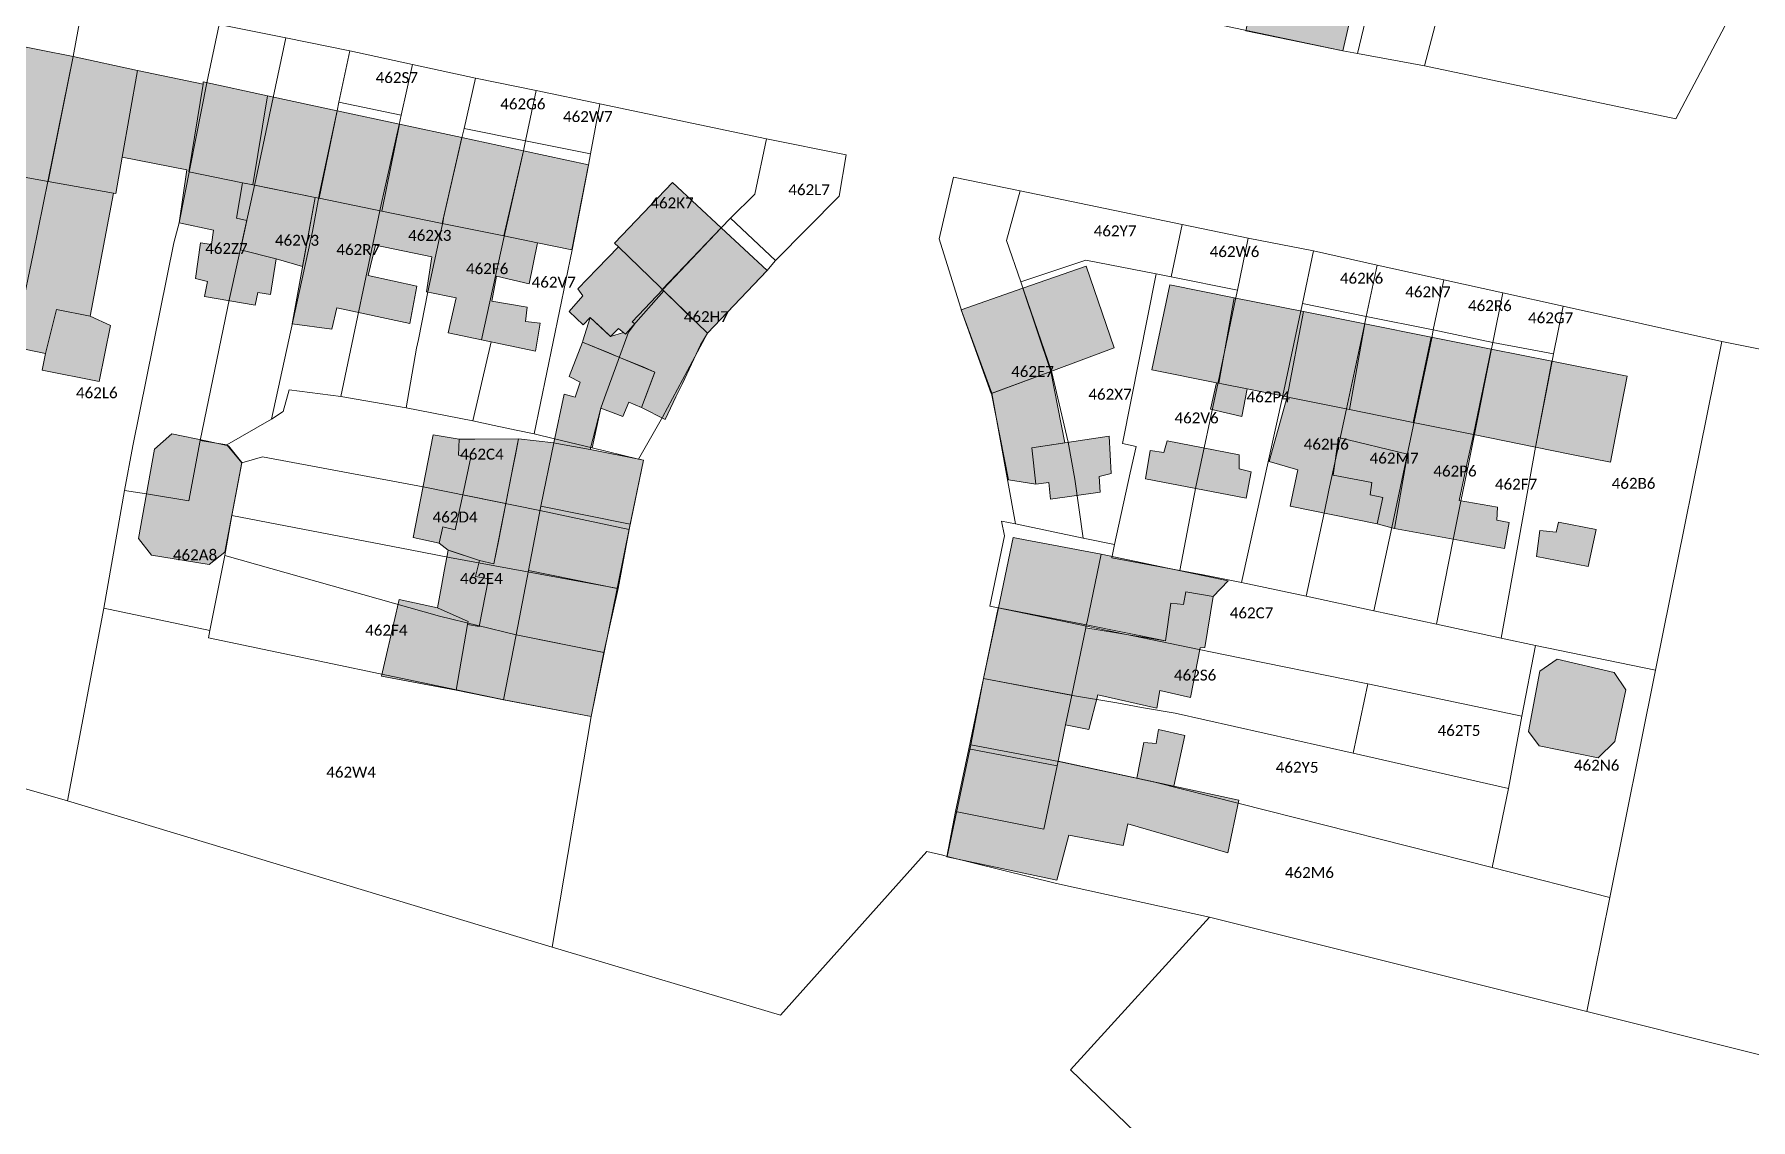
# Model space of a CAD drawing. Header units: metres. Extents: x 113120 to 240396, y 120329 to 242116.
# Drawn here: x 117743.8 to 117869.6, y 121408.6 to 121488.2 of the extents above; entities that cross this region are included whole.
import ezdxf

# ---------------------------------------------------------------- set-up
doc = ezdxf.new("R2010")
doc.units = ezdxf.units.M
doc.header["$LTSCALE"] = 3
for name, color, linetype, lineweight in [('Bpn_CaPa', 78, 'Continuous', 0), ('Bpn_ReBu', 4, 'Continuous', 0), ('Bpt_CaNu', 7, 'Continuous', 0), ('Hachure bâtiment', 11, 'Continuous', 0)]:
    doc.layers.add(name, color=color, linetype=linetype, lineweight=lineweight)
doc.styles.add('Legend', font='')
doc.styles.get('Legend').set_extended_font_data('Calibri')

msp = doc.modelspace()

# ---------------------------------------------------------------- hatches: boundary and pattern name
at = {"layer": 'Hachure bâtiment'}
h = msp.add_hatch(color=256, dxfattribs=at)
h.dxf.hatch_style = 1
h.paths.add_polyline_path([(117836.57, 121496), (117835.88, 121493.08), (117837.08, 121492.8), (117836.43, 121490.03), (117840.2, 121489.2), (117839.68, 121486.97), (117832.58, 121488.44), (117834.39, 121496.5)])
h = msp.add_hatch(color=256, dxfattribs=at)
h.dxf.hatch_style = 1
h.paths.add_polyline_path([(117746.65, 121486.56), (117744.82, 121477.41), (117739.92, 121478.29), (117741.7, 121487.54)])
h = msp.add_hatch(color=256, dxfattribs=at)
h.dxf.hatch_style = 1
h.paths.add_polyline_path([(117751.37, 121485.55), (117750.24, 121479.18), (117749.77, 121476.52), (117749.6, 121476.55), (117744.82, 121477.41), (117746.65, 121486.56)])
h = msp.add_hatch(color=256, dxfattribs=at)
h.dxf.hatch_style = 1
h.paths.add_polyline_path([(117756.16, 121484.54), (117755.12, 121478.12), (117759.05, 121477.31), (117758.62, 121474.72), (117759.38, 121474.53), (117758.9, 121472.38), (117761.53, 121471.73), (117761.1, 121469.12), (117760.18, 121469.27), (117759.98, 121468.33), (117756.28, 121468.97), (117756.48, 121470.07), (117755.6, 121470.3), (117755.98, 121472.9), (117756.78, 121472.78), (117756.93, 121473.82), (117754.42, 121474.38), (117754.97, 121478.25), (117750.24, 121479.18), (117751.37, 121485.55)])
h = msp.add_hatch(color=256, dxfattribs=at)
h.dxf.hatch_style = 1
h.paths.add_polyline_path([(117760.88, 121483.69), (117759.82, 121477.16), (117759.05, 121477.31), (117755.12, 121478.12), (117756.16, 121484.54), (117756.18, 121484.7)], flags=17)
h = msp.add_hatch(color=256, dxfattribs=at)
h.dxf.hatch_style = 1
h.paths.add_polyline_path([(117765.98, 121482.59), (117764.68, 121476.17), (117764.37, 121476.23), (117759.82, 121477.16), (117760.88, 121483.69)])
h = msp.add_hatch(color=256, dxfattribs=at)
h.dxf.hatch_style = 1
h.paths.add_polyline_path([(117732.67, 121467.83), (117732.51, 121465.37), (117727.06, 121466.46), (117727.83, 121470.97), (117732.97, 121469.73)], flags=16)
h.paths.add_polyline_path([(117730.07, 121480.77), (117729.9, 121480.1), (117734.82, 121479.21), (117739.92, 121478.29), (117744.82, 121477.41), (117749.6, 121476.55), (117747.9, 121467.53), (117745.42, 121468.02), (117744.62, 121464.78), (117737.38, 121466.28), (117737.97, 121468.83), (117736.93, 121469.08), (117736.62, 121467.2), (117732.67, 121467.83), (117732.97, 121469.73), (117727.83, 121470.97), (117726.72, 121464.5), (117724.33, 121464.93), (117726.58, 121477.3), (117723.47, 121477.97), (117724.12, 121481.83)])
h = msp.add_hatch(color=256, dxfattribs=at)
h.dxf.hatch_style = 1
h.paths.add_polyline_path([(117770.56, 121481.6), (117769.27, 121475.23), (117764.68, 121476.17), (117765.98, 121482.59)])
h = msp.add_hatch(color=256, dxfattribs=at)
h.dxf.hatch_style = 1
h.paths.add_polyline_path([(117775.13, 121480.62), (117773.68, 121474.33), (117769.27, 121475.23), (117770.56, 121481.6)])
h = msp.add_hatch(color=256, dxfattribs=at)
h.dxf.hatch_style = 1
h.paths.add_polyline_path([(117779.64, 121479.64), (117778.2, 121473.41), (117773.68, 121474.33), (117775.13, 121480.62)])
h = msp.add_hatch(color=256, dxfattribs=at)
h.dxf.hatch_style = 1
h.paths.add_polyline_path([(117784.4, 121478.62), (117783.19, 121472.39), (117780.68, 121472.9), (117778.2, 121473.41), (117779.64, 121479.64)])
h = msp.add_hatch(color=256, dxfattribs=at)
h.dxf.hatch_style = 1
h.paths.add_polyline_path([(117764.37, 121476.23), (117763.46, 121471.17), (117761.53, 121471.73), (117758.9, 121472.38), (117759.38, 121474.53), (117758.62, 121474.72), (117759.05, 121477.31), (117759.83, 121477.16)])
h = msp.add_hatch(color=256, dxfattribs=at)
h.dxf.hatch_style = 1
h.paths.add_polyline_path([(117794.14, 121474), (117789.81, 121469.49), (117789.65, 121469.65), (117786.6, 121472.61), (117786.32, 121472.88), (117790.57, 121477.32)])
h = msp.add_hatch(color=256, dxfattribs=at)
h.dxf.hatch_style = 1
h.paths.add_polyline_path([(117764.68, 121476.17), (117769.27, 121475.23), (117773.68, 121474.33), (117778.2, 121473.41), (117780.68, 121472.9), (117780.07, 121469.9), (117777.67, 121470.47), (117777.33, 121468.63), (117779.92, 121468.18), (117779.78, 121467.13), (117780.87, 121467.02), (117780.52, 121464.97), (117774.13, 121466.3), (117774.7, 121468.88), (117772.53, 121469.32), (117772.93, 121471.87), (117768.8, 121472.72), (117768.27, 121470.52), (117771.83, 121469.72), (117771.32, 121467), (117765.97, 121468.13), (117765.6, 121466.58), (117762.7, 121466.97), (117764.37, 121476.23)])
h = msp.add_hatch(color=256, dxfattribs=at)
h.dxf.hatch_style = 1
h.paths.add_polyline_path([(117797.5, 121470.88), (117793.12, 121466.28), (117789.93, 121469.38), (117789.81, 121469.49), (117794.14, 121474)])
h = msp.add_hatch(color=256, dxfattribs=at)
h.dxf.hatch_style = 1
h.paths.add_polyline_path([(117789.65, 121469.65), (117789.81, 121469.49), (117789.93, 121469.38), (117787.31, 121466.42), (117787.12, 121466.2), (117786.6, 121466.62), (117786.03, 121466.03), (117784.53, 121467.42), (117784.02, 121466.9), (117783, 121467.88), (117784, 121469.02), (117783.62, 121469.53), (117785.04, 121471), (117786.6, 121472.61)])
h = msp.add_hatch(color=256, dxfattribs=at)
h.dxf.hatch_style = 1
h.paths.add_polyline_path([(117822.93, 121465.2), (117818.29, 121463.47), (117816.24, 121469.57), (117820.87, 121471.2)])
h = msp.add_hatch(color=256, dxfattribs=at)
h.dxf.hatch_style = 1
h.paths.add_polyline_path([(117787.12, 121466.2), (117787.31, 121466.42), (117789.93, 121469.38), (117791.1, 121468.24), (117791.4, 121467.95), (117792.37, 121467.01), (117793.12, 121466.28), (117792.62, 121465.43), (117791.29, 121462.6), (117790.82, 121461.62), (117790.03, 121459.94), (117788.3, 121460.83), (117789.17, 121463.14), (117789.28, 121463.43), (117788.5, 121463.76), (117786.63, 121464.53), (117785.91, 121464.83), (117783.97, 121465.63), (117783.99, 121465.72), (117784.53, 121467.42), (117785.43, 121466.59), (117786.03, 121466.03), (117786.97, 121466.32)])
h = msp.add_hatch(color=256, dxfattribs=at)
h.dxf.hatch_style = 1
h.paths.add_polyline_path([(117818.29, 121463.47), (117813.92, 121461.85), (117811.72, 121467.98), (117816.24, 121469.57)])
h = msp.add_hatch(color=256, dxfattribs=at)
h.dxf.hatch_style = 1
h.paths.add_polyline_path([(117831.72, 121468.87), (117830.59, 121462.61), (117830.43, 121462.65), (117825.7, 121463.6), (117827, 121469.82)])
h = msp.add_hatch(color=256, dxfattribs=at)
h.dxf.hatch_style = 1
h.paths.add_polyline_path([(117747.9, 121467.53), (117749.37, 121466.84), (117748.54, 121462.73), (117744.36, 121463.57), (117744.62, 121464.78), (117745.42, 121468.02)])
h = msp.add_hatch(color=256, dxfattribs=at)
h.dxf.hatch_style = 1
h.paths.add_polyline_path([(117836.8, 121467.86), (117835.61, 121461.6), (117832.68, 121462.19), (117830.82, 121462.57), (117830.59, 121462.61), (117831.72, 121468.87)])
h = msp.add_hatch(color=256, dxfattribs=at)
h.dxf.hatch_style = 1
h.paths.add_polyline_path([(117841.31, 121466.96), (117840.18, 121460.68), (117835.89, 121461.54), (117835.61, 121461.6), (117836.8, 121467.86)])
h = msp.add_hatch(color=256, dxfattribs=at)
h.dxf.hatch_style = 1
h.paths.add_polyline_path([(117846.15, 121465.99), (117844.85, 121459.73), (117840.18, 121460.68), (117841.31, 121466.96)])
h = msp.add_hatch(color=256, dxfattribs=at)
h.dxf.hatch_style = 1
h.paths.add_polyline_path([(117786.63, 121464.53), (117789.28, 121463.43), (117788.3, 121460.83), (117787.37, 121461.23), (117786.93, 121460.17), (117785.32, 121460.77), (117784.53, 121457.75), (117782.09, 121458.19), (117781.87, 121458.25), (117782.62, 121461.8), (117783.43, 121461.58), (117783.8, 121462.68), (117783, 121463.1), (117783.97, 121465.63)])
h = msp.add_hatch(color=256, dxfattribs=at)
h.dxf.hatch_style = 1
h.paths.add_polyline_path([(117850.56, 121465.11), (117849.26, 121458.84), (117844.85, 121459.73), (117846.15, 121465.99)])
h = msp.add_hatch(color=256, dxfattribs=at)
h.dxf.hatch_style = 1
h.paths.add_polyline_path([(117855.01, 121464.22), (117853.8, 121457.93), (117849.26, 121458.84), (117850.56, 121465.11)])
h = msp.add_hatch(color=256, dxfattribs=at)
h.dxf.hatch_style = 1
h.paths.add_polyline_path([(117860.53, 121463.12), (117859.9, 121459.88), (117859.3, 121456.82), (117856.45, 121457.39), (117853.8, 121457.93), (117855.01, 121464.22)])
h = msp.add_hatch(color=256, dxfattribs=at)
h.dxf.hatch_style = 1
h.paths.add_polyline_path([(117818.29, 121463.47), (117819.32, 121458.24), (117816.9, 121457.88), (117817.18, 121455.2), (117815.19, 121455.53), (117813.93, 121461.85)])
h = msp.add_hatch(color=256, dxfattribs=at)
h.dxf.hatch_style = 1
h.paths.add_polyline_path([(117830.59, 121462.61), (117830.82, 121462.57), (117832.68, 121462.19), (117832.28, 121460.17), (117830, 121460.71), (117830.43, 121462.65)])
h = msp.add_hatch(color=256, dxfattribs=at)
h.dxf.hatch_style = 1
h.paths.add_polyline_path([(117843.48, 121451.97), (117842.2, 121452.3), (117842.62, 121454.22), (117841.68, 121454.43), (117841.82, 121455.32), (117838.97, 121455.88), (117839.37, 121458.63), (117844.43, 121457.4)], flags=16)
h.paths.add_polyline_path([(117835.89, 121461.54), (117840.18, 121460.68), (117844.85, 121459.73), (117849.26, 121458.84), (117848.81, 121456.78), (117848.22, 121454), (117851.03, 121453.52), (117850.97, 121452.57), (117851.87, 121452.4), (117851.53, 121450.48), (117843.48, 121451.97), (117844.43, 121457.4), (117839.37, 121458.63), (117838.97, 121455.88), (117841.82, 121455.32), (117841.68, 121454.43), (117842.62, 121454.22), (117842.2, 121452.3), (117835.82, 121453.6), (117836.38, 121456.27), (117834.3, 121456.87), (117835.61, 121461.6)])
h = msp.add_hatch(color=256, dxfattribs=at)
h.dxf.hatch_style = 1
h.paths.add_polyline_path([(117756.48, 121458.35), (117758.02, 121458.03), (117759, 121456.8), (117757.77, 121450.22), (117756.6, 121449.33), (117752.38, 121450), (117751.42, 121451.23), (117752.6, 121457.78), (117753.88, 121458.9)])
h = msp.add_hatch(color=256, dxfattribs=at)
h.dxf.hatch_style = 1
h.paths.add_polyline_path([(117774.92, 121458.52), (117774.87, 121457.33), (117775.78, 121457.18), (117775.19, 121454.42), (117774.63, 121451.87), (117773.73, 121452.07), (117773.47, 121450.89), (117771.55, 121451.3), (117773.03, 121458.82)])
h = msp.add_hatch(color=256, dxfattribs=at)
h.dxf.hatch_style = 1
h.paths.add_polyline_path([(117781.87, 121458.25), (117780.91, 121453.59), (117780.01, 121448.88), (117779.1, 121444.17), (117778.18, 121439.4), (117774.7, 121440.1), (117775.53, 121444.91), (117776.4, 121444.78), (117777.07, 121448.27), (117776.13, 121448.43), (117776.43, 121449.6), (117777.48, 121449.37), (117778.35, 121453.78), (117779.28, 121458.53)])
h = msp.add_hatch(color=256, dxfattribs=at)
h.dxf.hatch_style = 1
h.paths.add_polyline_path([(117778.92, 121456.67), (117778.35, 121453.78), (117775.19, 121454.42), (117775.78, 121457.18), (117774.87, 121457.33), (117774.92, 121458.52), (117776.07, 121458.52), (117779.28, 121458.53), (117779.03, 121457.23)])
h = msp.add_hatch(color=256, dxfattribs=at)
h.dxf.hatch_style = 1
h.paths.add_polyline_path([(117782.09, 121458.19), (117784.53, 121457.75), (117788.09, 121457.04), (117788.43, 121456.97), (117787.47, 121452.27), (117780.91, 121453.59), (117781.87, 121458.25)])
h = msp.add_hatch(color=256, dxfattribs=at)
h.dxf.hatch_style = 1
h.paths.add_polyline_path([(117822.7, 121455.98), (117821.82, 121455.77), (117821.9, 121454.63), (117818.27, 121454.12), (117818.13, 121455.33), (117817.18, 121455.2), (117816.9, 121457.88), (117822.57, 121458.72)])
h = msp.add_hatch(color=256, dxfattribs=at)
h.dxf.hatch_style = 1
h.paths.add_polyline_path([(117832.1, 121457.37), (117832.1, 121456.33), (117832.98, 121456.12), (117832.6, 121454.18), (117825.22, 121455.6), (117825.58, 121457.68), (117826.58, 121457.53), (117826.82, 121458.38)])
h = msp.add_hatch(color=256, dxfattribs=at)
h.dxf.hatch_style = 1
h.paths.add_polyline_path([(117778.34, 121453.78), (117778.35, 121453.78), (117777.83, 121451.16), (117777.48, 121449.37), (117776.43, 121449.6), (117774.29, 121450.31), (117774.12, 121450.37), (117773.47, 121450.89), (117773.73, 121452.07), (117774.63, 121451.87), (117775.19, 121454.42)])
h = msp.add_hatch(color=256, dxfattribs=at)
h.dxf.hatch_style = 1
h.paths.add_polyline_path([(117787.47, 121452.27), (117786.51, 121447.57), (117780.01, 121448.88), (117780.91, 121453.59)])
h = msp.add_hatch(color=256, dxfattribs=at)
h.dxf.hatch_style = 1
h.paths.add_polyline_path([(117858.25, 121451.88), (117857.67, 121449.18), (117853.87, 121449.9), (117854.13, 121451.82), (117855.32, 121451.68), (117855.5, 121452.43)])
h = msp.add_hatch(color=256, dxfattribs=at)
h.dxf.hatch_style = 1
h.paths.add_polyline_path([(117815.9, 121451.23), (117821.97, 121450.07), (117820.94, 121445.12), (117820.89, 121444.9), (117814.45, 121446.13), (117815.53, 121451.3)])
h = msp.add_hatch(color=256, dxfattribs=at)
h.dxf.hatch_style = 1
h.paths.add_polyline_path([(117776.13, 121448.43), (117777.07, 121448.27), (117776.4, 121444.78), (117775.53, 121444.91), (117775.58, 121445.15), (117775.32, 121445.26), (117773.35, 121446.13), (117773.64, 121447.74), (117773.84, 121448.84), (117774.12, 121450.37), (117776.43, 121449.6)])
h = msp.add_hatch(color=256, dxfattribs=at)
h.dxf.hatch_style = 1
h.paths.add_polyline_path([(117830.18, 121446.98), (117828.17, 121447.32), (117828.02, 121446.38), (117827.08, 121446.48), (117826.68, 121443.73), (117820.89, 121444.9), (117820.94, 121445.12), (117821.97, 121450.07), (117831.28, 121448.11)])
h = msp.add_hatch(color=256, dxfattribs=at)
h.dxf.hatch_style = 1
h.paths.add_polyline_path([(117786.51, 121447.57), (117785.55, 121442.86), (117779.1, 121444.17), (117780.01, 121448.88)])
h = msp.add_hatch(color=256, dxfattribs=at)
h.dxf.hatch_style = 1
h.paths.add_polyline_path([(117775.53, 121444.91), (117774.7, 121440.1), (117769.25, 121441.12), (117770.29, 121445.67), (117770.54, 121446.75), (117773.35, 121446.13), (117775.58, 121445.15)])
h = msp.add_hatch(color=256, dxfattribs=at)
h.dxf.hatch_style = 1
h.paths.add_polyline_path([(117830.18, 121446.98), (117829.58, 121443.23), (117829.22, 121443.22), (117828.53, 121439.57), (117826.27, 121440.08), (117826.06, 121438.78), (117821.73, 121439.77), (117821.08, 121437.22), (117819.37, 121437.57), (117819.82, 121439.73), (117820.85, 121444.68), (117826.68, 121443.73), (117827.08, 121446.48), (117828.02, 121446.38), (117828.17, 121447.32)])
h = msp.add_hatch(color=256, dxfattribs=at)
h.dxf.hatch_style = 1
h.paths.add_polyline_path([(117820.89, 121444.9), (117820.85, 121444.68), (117819.82, 121439.73), (117813.36, 121440.97), (117814.45, 121446.13)])
h = msp.add_hatch(color=256, dxfattribs=at)
h.dxf.hatch_style = 1
h.paths.add_polyline_path([(117785.55, 121442.86), (117784.6, 121438.18), (117778.18, 121439.4), (117779.1, 121444.17)])
h = msp.add_hatch(color=256, dxfattribs=at)
h.dxf.hatch_style = 1
h.paths.add_polyline_path([(117859.58, 121441.4), (117860.42, 121440.13), (117859.63, 121436.33), (117858.4, 121435.15), (117854.08, 121436.03), (117853.3, 121437.07), (117854.12, 121441.5), (117855.4, 121442.38)])
h = msp.add_hatch(color=256, dxfattribs=at)
h.dxf.hatch_style = 1
h.paths.add_polyline_path([(117819.82, 121439.73), (117819.37, 121437.57), (117818.82, 121434.9), (117818.75, 121434.56), (117812.27, 121435.8), (117813.36, 121440.97)])
h = msp.add_hatch(color=256, dxfattribs=at)
h.dxf.hatch_style = 1
h.paths.add_polyline_path([(117828.12, 121436.78), (117827.3, 121433.07), (117824.58, 121433.65), (117825.1, 121436.27), (117826.02, 121436.2), (117826.18, 121437.22)])
h = msp.add_hatch(color=256, dxfattribs=at)
h.dxf.hatch_style = 1
h.paths.add_polyline_path([(117818.75, 121434.56), (117817.78, 121429.92), (117811.3, 121431.2), (117812.27, 121435.8)])
h = msp.add_hatch(color=256, dxfattribs=at)
h.dxf.hatch_style = 1
h.paths.add_polyline_path([(117824.58, 121433.65), (117827.3, 121433.07), (117832.07, 121432.03), (117831.27, 121428.17), (117823.92, 121430.3), (117823.6, 121428.72), (117819.62, 121429.47), (117818.72, 121426.17), (117810.67, 121427.89), (117811.3, 121431.2), (117817.78, 121429.92), (117818.75, 121434.56), (117818.82, 121434.9)])

# ---------------------------------------------------------------- linework, layer by layer
at = {"layer": 'Bpn_CaPa'}
for points in [[(117845.67, 121485.89), (117850.08, 121502.67), (117834.84, 121516.68), (117858.49, 121544.06), (117884.11, 121519.93), (117864.08, 121482), (117845.67, 121485.89)], [(117820.75, 121523.16), (117816.05, 121527.5), (117812.87, 121530.44), (117809.98, 121533.13), (117806.2, 121536.64), (117809.75, 121540.56), (117834.84, 121516.68), (117850.08, 121502.67), (117845.67, 121485.89), (117840.76, 121486.79), (117841.8, 121491.08), (117844.68, 121501.33), (117831.13, 121513.61), (117826.87, 121517.55), (117820.75, 121523.16)], [(117823.88, 121490.2), (117824.41, 121492.4), (117826.45, 121501.67), (117824.87, 121502.03), (117826.4, 121506.53), (117827.25, 121505.8), (117828.28, 121507.78), (117831.13, 121513.61), (117844.68, 121501.33), (117841.8, 121491.08), (117840.76, 121486.79), (117839.68, 121486.97), (117827.08, 121489.64), (117823.88, 121490.2)], [(117731.58, 121438.8), (117737.38, 121466.28), (117737.97, 121468.83), (117739.92, 121478.29), (117741.7, 121487.54), (117742.53, 121491.8), (117747.43, 121490.84), (117746.65, 121486.56), (117743.71, 121472.1), (117742.8, 121467.74), (117742.28, 121465.27), (117736.37, 121434.91), (117731.58, 121438.8)], [(117748.89, 121446.11), (117746.22, 121432), (117736.93, 121434.66), (117736.37, 121434.91), (117742.28, 121465.27), (117742.8, 121467.74), (117743.71, 121472.1), (117746.65, 121486.56), (117747.43, 121490.84), (117757.34, 121488.9), (117756.45, 121484.64), (117754.42, 121474.38), (117754.03, 121472.91), (117751.01, 121458.02), (117750.4, 121454.75), (117748.89, 121446.11)], [(117762.23, 121487.94), (117761.3, 121483.57), (117760.02, 121477.54), (117758.09, 121468.82), (117755.95, 121458.41), (117755.13, 121453.99), (117752.01, 121454.51), (117750.4, 121454.75), (117751.01, 121458.02), (117754.03, 121472.91), (117754.42, 121474.38), (117756.45, 121484.64), (117757.34, 121488.9), (117762.23, 121487.94)], [(117762.23, 121487.94), (117766.92, 121486.97), (117766.12, 121483.22), (117765.98, 121482.59), (117764.7, 121476.55), (117764.18, 121473.73), (117761.17, 121459.98), (117757.9, 121458.09), (117755.95, 121458.41), (117758.09, 121468.82), (117760.02, 121477.54), (117761.3, 121483.57), (117762.23, 121487.94)], [(117770.69, 121482.26), (117766.12, 121483.22), (117766.92, 121486.97), (117771.51, 121485.97), (117770.69, 121482.26)], [(117770.69, 121482.26), (117771.51, 121485.97), (117776.12, 121484.98), (117775.29, 121481.29), (117775.13, 121480.61), (117773.79, 121474.73), (117773.75, 121474.52), (117772.63, 121469.31), (117771.94, 121465.81), (117771.8, 121465.19), (117771.05, 121460.8), (117766.25, 121461.63), (117769.22, 121475.71), (117770.54, 121481.59), (117770.69, 121482.26)], [(117780.57, 121484.06), (117779.8, 121480.37), (117775.29, 121481.29), (117776.12, 121484.98), (117780.57, 121484.06)], [(117770.69, 121482.26), (117770.54, 121481.59), (117769.22, 121475.71), (117766.25, 121461.63), (117762.48, 121462.12), (117762.03, 121460.53), (117761.17, 121459.98), (117764.18, 121473.73), (117764.7, 121476.55), (117765.98, 121482.59), (117766.12, 121483.22), (117770.69, 121482.26)], [(117784.56, 121479.43), (117779.8, 121480.37), (117780.57, 121484.06), (117785.25, 121483.09), (117784.56, 121479.43)], [(117784.56, 121479.43), (117785.25, 121483.09), (117797.45, 121480.54), (117796.6, 121476.48), (117794.82, 121474.71), (117794.14, 121474), (117789.85, 121469.47), (117787.6, 121467.1), (117787.8, 121466.97), (117787.33, 121466.36), (117786.48, 121464), (117785.59, 121461.53), (117785.32, 121460.77), (117784.68, 121457.87), (117781.91, 121458.54), (117780.43, 121458.9), (117783.22, 121472.38), (117784.4, 121478.6), (117784.56, 121479.43)], [(117779.8, 121480.37), (117779.64, 121479.64), (117778.24, 121473.37), (117776.56, 121465.79), (117777.28, 121465.64), (117775.93, 121459.84), (117771.05, 121460.8), (117771.8, 121465.19), (117771.94, 121465.81), (117772.63, 121469.31), (117773.75, 121474.52), (117773.79, 121474.73), (117775.13, 121480.61), (117775.29, 121481.29), (117779.8, 121480.37)], [(117784.56, 121479.43), (117784.4, 121478.6), (117783.22, 121472.38), (117780.43, 121458.9), (117779.11, 121459.17), (117777.5, 121459.51), (117775.93, 121459.84), (117777.28, 121465.64), (117776.56, 121465.79), (117778.24, 121473.37), (117779.64, 121479.64), (117779.8, 121480.37), (117784.56, 121479.43)], [(117798.11, 121471.62), (117794.82, 121474.71), (117796.6, 121476.48), (117797.45, 121480.54), (117803.29, 121479.35), (117802.78, 121476.33), (117798.11, 121471.62)], [(117815.69, 121452.29), (117813.97, 121461.87), (117811.79, 121467.79), (117810.11, 121473.2), (117811.16, 121477.72), (117816.05, 121476.71), (117815.04, 121473.07), (117816.08, 121470.04), (117816.31, 121469.39), (117818.34, 121463.49), (117819.57, 121458.28), (117820.05, 121455.57), (117820.65, 121451.26), (117815.69, 121452.29)], [(117827.92, 121474.25), (117827.1, 121470.4), (117826, 121470.62), (117820.86, 121471.64), (117816.08, 121470.04), (117815.04, 121473.07), (117816.05, 121476.71), (117827.92, 121474.25)], [(117798.11, 121471.62), (117797.47, 121470.85), (117793.12, 121466.28), (117789.82, 121460.11), (117788.08, 121457.05), (117784.68, 121457.87), (117785.32, 121460.77), (117785.59, 121461.53), (117786.48, 121464), (117787.33, 121466.36), (117787.8, 121466.97), (117787.6, 121467.1), (117789.85, 121469.47), (117794.14, 121474), (117794.82, 121474.71), (117798.11, 121471.62)], [(117827.92, 121474.25), (117832.74, 121473.25), (117831.96, 121469.44), (117827.1, 121470.4), (117827.92, 121474.25)], [(117832.25, 121448), (117829.44, 121448.55), (117827.73, 121448.89), (117828.92, 121455.01), (117830.56, 121462.69), (117831.81, 121468.78), (117831.96, 121469.44), (117832.74, 121473.25), (117837.53, 121472.31), (117836.72, 121468.46), (117836.58, 121467.8), (117835.3, 121461.71), (117832.25, 121448)], [(117841.4, 121467.49), (117836.72, 121468.46), (117837.53, 121472.31), (117842.21, 121471.27), (117841.4, 121467.49)], [(117822.95, 121450.79), (117820.65, 121451.26), (117820.05, 121455.57), (117819.57, 121458.28), (117818.34, 121463.49), (117816.31, 121469.39), (117816.08, 121470.04), (117820.86, 121471.64), (117826, 121470.62), (117823.55, 121458.19), (117824.53, 121457.98), (117824.1, 121456.05), (117822.95, 121450.79)], [(117822.95, 121450.79), (117824.1, 121456.05), (117824.53, 121457.98), (117823.55, 121458.19), (117826, 121470.62), (117827.1, 121470.4), (117831.96, 121469.44), (117831.81, 121468.78), (117830.56, 121462.69), (117828.92, 121455.01), (117827.73, 121448.89), (117822.75, 121449.81), (117822.95, 121450.79)], [(117841.4, 121467.49), (117842.21, 121471.27), (117847.1, 121470.19), (117846.3, 121466.53), (117841.4, 121467.49)], [(117850.67, 121465.6), (117846.3, 121466.53), (117847.1, 121470.19), (117851.4, 121469.24), (117850.67, 121465.6)], [(117850.67, 121465.6), (117851.4, 121469.24), (117855.83, 121468.26), (117855.12, 121464.76), (117850.67, 121465.6)], [(117832.25, 121448), (117835.3, 121461.71), (117836.58, 121467.8), (117836.72, 121468.46), (117841.4, 121467.49), (117841.27, 121466.88), (117839.95, 121460.72), (117839.05, 121456.55), (117838.67, 121454.77), (117838.31, 121453.08), (117837, 121446.99), (117832.25, 121448)], [(117862.61, 121441.58), (117853.81, 121443.39), (117851.3, 121443.92), (117853.8, 121457.93), (117855, 121464.1), (117855.12, 121464.76), (117855.83, 121468.26), (117867.47, 121465.68), (117862.61, 121441.58)], [(117841.96, 121445.92), (117837, 121446.99), (117838.31, 121453.08), (117838.67, 121454.77), (117839.05, 121456.55), (117839.95, 121460.72), (117841.27, 121466.88), (117841.4, 121467.49), (117846.3, 121466.53), (117846.2, 121465.91), (117843.27, 121452.04), (117841.96, 121445.92)], [(117841.96, 121445.92), (117843.27, 121452.04), (117846.2, 121465.91), (117846.3, 121466.53), (117850.67, 121465.6), (117850.55, 121465.02), (117849.33, 121458.88), (117848.91, 121456.8), (117848.34, 121453.95), (117847.78, 121451.15), (117846.54, 121444.94), (117841.96, 121445.92)], [(117850.67, 121465.6), (117855.12, 121464.76), (117855, 121464.1), (117853.8, 121457.93), (117851.3, 121443.92), (117846.54, 121444.94), (117847.78, 121451.15), (117848.34, 121453.95), (117848.91, 121456.8), (117849.33, 121458.88), (117850.55, 121465.02), (117850.67, 121465.6)], [(117857.57, 121416.55), (117859.25, 121424.9), (117862.61, 121441.58), (117867.47, 121465.68), (117890.2, 121461.1), (117880.08, 121410.9), (117857.57, 121416.55)], [(117787.39, 121451.88), (117780.85, 121453.28), (117772.29, 121455.01), (117760.53, 121457.22), (117759, 121456.77), (117757.9, 121458.09), (117761.17, 121459.98), (117762.03, 121460.53), (117762.48, 121462.12), (117766.25, 121461.63), (117771.05, 121460.8), (117775.93, 121459.84), (117777.5, 121459.51), (117779.11, 121459.17), (117780.43, 121458.9), (117781.91, 121458.54), (117784.68, 121457.87), (117788.08, 121457.05), (117788.43, 121456.97), (117787.39, 121451.88)], [(117757.76, 121449.99), (117756.66, 121444.47), (117748.89, 121446.11), (117750.4, 121454.75), (117752.01, 121454.51), (117755.13, 121453.99), (117755.95, 121458.41), (117757.9, 121458.09), (117759, 121456.77), (117758.27, 121452.9), (117757.8, 121450.26), (117757.76, 121449.99)], [(117786.57, 121447.55), (117774.22, 121449.83), (117771.35, 121450.39), (117758.27, 121452.9), (117759, 121456.77), (117760.53, 121457.22), (117772.29, 121455.01), (117780.85, 121453.28), (117787.39, 121451.88), (117786.57, 121447.55)], [(117757.76, 121449.99), (117757.8, 121450.26), (117758.27, 121452.9), (117771.35, 121450.39), (117774.22, 121449.83), (117786.57, 121447.55), (117785.54, 121442.87), (117779.1, 121444.17), (117773.48, 121445.53), (117757.76, 121449.99)], [(117852.81, 121438.21), (117841.53, 121440.58), (117830.94, 121442.71), (117828.33, 121443.25), (117814.44, 121446.13), (117813.81, 121446.27), (117814.9, 121451.43), (117814.68, 121452.5), (117815.69, 121452.29), (117820.65, 121451.26), (117822.95, 121450.79), (117822.75, 121449.81), (117827.73, 121448.89), (117829.44, 121448.55), (117832.25, 121448), (117837, 121446.99), (117841.96, 121445.92), (117846.54, 121444.94), (117851.3, 121443.92), (117853.81, 121443.39), (117852.81, 121438.21)], [(117757.76, 121449.99), (117773.48, 121445.53), (117779.1, 121444.17), (117785.54, 121442.87), (117784.6, 121438.18), (117778.22, 121439.39), (117756.56, 121443.93), (117756.66, 121444.47), (117757.76, 121449.99)], [(117784.6, 121438.18), (117781.75, 121421.25), (117746.22, 121432), (117748.89, 121446.11), (117756.66, 121444.47), (117756.56, 121443.93), (117778.22, 121439.39), (117784.6, 121438.18)], [(117813.36, 121440.97), (117814.44, 121446.13), (117828.33, 121443.25), (117830.94, 121442.71), (117841.53, 121440.58), (117840.45, 121435.48), (117827.4, 121438.42), (117824.93, 121438.84), (117823.12, 121439.17), (117819.87, 121439.72), (117813.36, 121440.97)], [(117859.25, 121424.9), (117850.64, 121427.11), (117851.83, 121432.89), (117852.81, 121438.21), (117853.81, 121443.39), (117862.61, 121441.58), (117859.25, 121424.9)], [(117813.36, 121440.97), (117819.87, 121439.72), (117823.12, 121439.17), (117824.93, 121438.84), (117827.4, 121438.42), (117840.45, 121435.48), (117851.83, 121432.89), (117850.64, 121427.11), (117825.9, 121433.37), (117818.87, 121434.87), (117812.42, 121436.09), (117813.36, 121440.97)], [(117841.53, 121440.58), (117852.81, 121438.21), (117851.83, 121432.89), (117840.45, 121435.48), (117841.53, 121440.58)], [(117810.68, 121427.92), (117812.42, 121436.09), (117818.87, 121434.87), (117825.9, 121433.37), (117850.64, 121427.11), (117859.25, 121424.9), (117857.57, 121416.55), (117829.92, 121423.47), (117818.71, 121425.94), (117810.68, 121427.92)], [(117810.68, 121427.92), (117818.71, 121425.94), (117829.92, 121423.47), (117819.74, 121412.26), (117868.03, 121365.69), (117859.3, 121363.3), (117846.65, 121350.09), (117840.47, 121342.59), (117831.83, 121332.19), (117829.44, 121330.41), (117827.47, 121317.52), (117720, 121420.99), (117736.93, 121434.66), (117746.22, 121432), (117781.75, 121421.25), (117798.48, 121416.28), (117809.2, 121428.28), (117810.38, 121428), (117810.68, 121427.92)], [(117857.57, 121416.55), (117880.08, 121410.9), (117891.66, 121407.76), (117895.53, 121406.77), (117899.6, 121405.72), (117903.29, 121404.73), (117908.55, 121430.15), (117913.62, 121429.26), (117921.06, 121425.36), (117928.94, 121424), (117943.58, 121426.77), (117948.18, 121424.31), (117941.3, 121411.26), (117932.37, 121392.98), (117926.8, 121376.93), (117913.5, 121352.77), (117868.03, 121365.69), (117819.74, 121412.26), (117829.92, 121423.47), (117857.57, 121416.55)]]:
    msp.add_lwpolyline(points, close=True, dxfattribs=at)
at = {"layer": 'Bpn_ReBu'}
for points in [[(117836.57, 121496), (117835.88, 121493.08), (117837.08, 121492.8), (117836.43, 121490.03), (117840.2, 121489.2), (117839.68, 121486.97), (117832.58, 121488.44), (117834.39, 121496.5), (117836.57, 121496)], [(117746.65, 121486.56), (117744.82, 121477.41), (117739.92, 121478.29), (117741.7, 121487.54), (117746.65, 121486.56)], [(117751.37, 121485.55), (117750.24, 121479.18), (117749.77, 121476.52), (117749.6, 121476.55), (117744.82, 121477.41), (117746.65, 121486.56), (117751.37, 121485.55)], [(117756.16, 121484.54), (117755.12, 121478.12), (117759.05, 121477.31), (117758.62, 121474.72), (117759.38, 121474.53), (117758.9, 121472.38), (117761.53, 121471.73), (117761.1, 121469.12), (117760.18, 121469.27), (117759.98, 121468.33), (117756.28, 121468.97), (117756.48, 121470.07), (117755.6, 121470.3), (117755.98, 121472.9), (117756.78, 121472.78), (117756.93, 121473.82), (117754.42, 121474.38), (117754.97, 121478.25), (117750.24, 121479.18), (117751.37, 121485.55), (117756.16, 121484.54)], [(117760.88, 121483.69), (117759.82, 121477.16), (117759.05, 121477.31), (117755.12, 121478.12), (117756.16, 121484.54), (117756.18, 121484.7), (117760.88, 121483.69)], [(117765.98, 121482.59), (117764.68, 121476.17), (117764.37, 121476.23), (117759.82, 121477.16), (117760.88, 121483.69), (117765.98, 121482.59)], [(117730.07, 121480.77), (117729.9, 121480.1), (117734.82, 121479.21), (117739.92, 121478.29), (117744.82, 121477.41), (117749.6, 121476.55), (117747.9, 121467.53), (117745.42, 121468.02), (117744.62, 121464.78), (117737.38, 121466.28), (117737.97, 121468.83), (117736.93, 121469.08), (117736.62, 121467.2), (117732.67, 121467.83), (117732.97, 121469.73), (117727.83, 121470.97), (117726.72, 121464.5), (117724.33, 121464.93), (117726.58, 121477.3), (117723.47, 121477.97), (117724.12, 121481.83), (117730.07, 121480.77)], [(117770.56, 121481.6), (117769.27, 121475.23), (117764.68, 121476.17), (117765.98, 121482.59), (117770.56, 121481.6)], [(117775.13, 121480.62), (117773.68, 121474.33), (117769.27, 121475.23), (117770.56, 121481.6), (117775.13, 121480.62)], [(117779.64, 121479.64), (117778.2, 121473.41), (117773.68, 121474.33), (117775.13, 121480.62), (117779.64, 121479.64)], [(117784.4, 121478.62), (117783.19, 121472.39), (117780.68, 121472.9), (117778.2, 121473.41), (117779.64, 121479.64), (117784.4, 121478.62)], [(117764.37, 121476.23), (117763.46, 121471.17), (117761.53, 121471.73), (117758.9, 121472.38), (117759.38, 121474.53), (117758.62, 121474.72), (117759.05, 121477.31), (117759.83, 121477.16), (117764.37, 121476.23)], [(117794.14, 121474), (117789.81, 121469.49), (117789.65, 121469.65), (117786.6, 121472.61), (117786.32, 121472.88), (117790.57, 121477.32), (117794.14, 121474)], [(117764.68, 121476.17), (117769.27, 121475.23), (117773.68, 121474.33), (117778.2, 121473.41), (117780.68, 121472.9), (117780.07, 121469.9), (117777.67, 121470.47), (117777.33, 121468.63), (117779.92, 121468.18), (117779.78, 121467.13), (117780.87, 121467.02), (117780.52, 121464.97), (117774.13, 121466.3), (117774.7, 121468.88), (117772.53, 121469.32), (117772.93, 121471.87), (117768.8, 121472.72), (117768.27, 121470.52), (117771.83, 121469.72), (117771.32, 121467), (117765.97, 121468.13), (117765.6, 121466.58), (117762.7, 121466.97), (117764.37, 121476.23), (117764.68, 121476.17)], [(117797.5, 121470.88), (117793.12, 121466.28), (117789.93, 121469.38), (117789.81, 121469.49), (117794.14, 121474), (117797.5, 121470.88)], [(117789.65, 121469.65), (117789.81, 121469.49), (117789.93, 121469.38), (117787.31, 121466.42), (117787.12, 121466.2), (117786.6, 121466.62), (117786.03, 121466.03), (117784.53, 121467.42), (117784.02, 121466.9), (117783, 121467.88), (117784, 121469.02), (117783.62, 121469.53), (117785.04, 121471), (117786.6, 121472.61), (117789.65, 121469.65)], [(117822.93, 121465.2), (117818.29, 121463.47), (117816.24, 121469.57), (117820.87, 121471.2), (117822.93, 121465.2)], [(117787.12, 121466.2), (117787.31, 121466.42), (117789.93, 121469.38), (117791.1, 121468.24), (117791.4, 121467.95), (117792.37, 121467.01), (117793.12, 121466.28), (117792.62, 121465.43), (117791.29, 121462.6), (117790.82, 121461.62), (117790.03, 121459.94), (117788.3, 121460.83), (117789.17, 121463.14), (117789.28, 121463.43), (117788.5, 121463.76), (117786.63, 121464.53), (117785.91, 121464.83), (117783.97, 121465.63), (117783.99, 121465.72), (117784.53, 121467.42), (117785.43, 121466.59), (117786.03, 121466.03), (117786.97, 121466.32), (117787.12, 121466.2)], [(117818.29, 121463.47), (117813.92, 121461.85), (117811.72, 121467.98), (117816.24, 121469.57), (117818.29, 121463.47)], [(117831.72, 121468.87), (117830.59, 121462.61), (117830.43, 121462.65), (117825.7, 121463.6), (117827, 121469.82), (117831.72, 121468.87)], [(117747.9, 121467.53), (117749.37, 121466.84), (117748.54, 121462.73), (117744.36, 121463.57), (117744.62, 121464.78), (117745.42, 121468.02), (117747.9, 121467.53)], [(117836.8, 121467.86), (117835.61, 121461.6), (117832.68, 121462.19), (117830.82, 121462.57), (117830.59, 121462.61), (117831.72, 121468.87), (117836.8, 121467.86)], [(117841.31, 121466.96), (117840.18, 121460.68), (117835.89, 121461.54), (117835.61, 121461.6), (117836.8, 121467.86), (117841.31, 121466.96)], [(117846.15, 121465.99), (117844.85, 121459.73), (117840.18, 121460.68), (117841.31, 121466.96), (117846.15, 121465.99)], [(117786.63, 121464.53), (117789.28, 121463.43), (117788.3, 121460.83), (117787.37, 121461.23), (117786.93, 121460.17), (117785.32, 121460.77), (117784.53, 121457.75), (117782.09, 121458.19), (117781.87, 121458.25), (117782.62, 121461.8), (117783.43, 121461.58), (117783.8, 121462.68), (117783, 121463.1), (117783.97, 121465.63), (117786.63, 121464.53)], [(117850.56, 121465.11), (117849.26, 121458.84), (117844.85, 121459.73), (117846.15, 121465.99), (117850.56, 121465.11)], [(117855.01, 121464.22), (117853.8, 121457.93), (117849.26, 121458.84), (117850.56, 121465.11), (117855.01, 121464.22)], [(117860.53, 121463.12), (117859.9, 121459.88), (117859.3, 121456.82), (117856.45, 121457.39), (117853.8, 121457.93), (117855.01, 121464.22), (117860.53, 121463.12)], [(117818.29, 121463.47), (117819.32, 121458.24), (117816.9, 121457.88), (117817.18, 121455.2), (117815.19, 121455.53), (117813.93, 121461.85), (117818.29, 121463.47)], [(117830.59, 121462.61), (117830.82, 121462.57), (117832.68, 121462.19), (117832.28, 121460.17), (117830, 121460.71), (117830.43, 121462.65), (117830.59, 121462.61)], [(117835.89, 121461.54), (117840.18, 121460.68), (117844.85, 121459.73), (117849.26, 121458.84), (117848.81, 121456.78), (117848.22, 121454), (117851.03, 121453.52), (117850.97, 121452.57), (117851.87, 121452.4), (117851.53, 121450.48), (117843.48, 121451.97), (117844.43, 121457.4), (117839.37, 121458.63), (117838.97, 121455.88), (117841.82, 121455.32), (117841.68, 121454.43), (117842.62, 121454.22), (117842.2, 121452.3), (117835.82, 121453.6), (117836.38, 121456.27), (117834.3, 121456.87), (117835.61, 121461.6), (117835.89, 121461.54)], [(117756.48, 121458.35), (117758.02, 121458.03), (117759, 121456.8), (117757.77, 121450.22), (117756.6, 121449.33), (117752.38, 121450), (117751.42, 121451.23), (117752.6, 121457.78), (117753.88, 121458.9), (117756.48, 121458.35)], [(117774.92, 121458.52), (117774.87, 121457.33), (117775.78, 121457.18), (117775.19, 121454.42), (117774.63, 121451.87), (117773.73, 121452.07), (117773.47, 121450.89), (117771.55, 121451.3), (117773.03, 121458.82), (117774.92, 121458.52)], [(117781.87, 121458.25), (117780.91, 121453.59), (117780.01, 121448.88), (117779.1, 121444.17), (117778.18, 121439.4), (117774.7, 121440.1), (117775.53, 121444.91), (117776.4, 121444.78), (117777.07, 121448.27), (117776.13, 121448.43), (117776.43, 121449.6), (117777.48, 121449.37), (117778.35, 121453.78), (117779.28, 121458.53), (117781.87, 121458.25)], [(117778.92, 121456.67), (117778.35, 121453.78), (117775.19, 121454.42), (117775.78, 121457.18), (117774.87, 121457.33), (117774.92, 121458.52), (117776.07, 121458.52), (117779.28, 121458.53), (117779.03, 121457.23), (117778.92, 121456.67)], [(117782.09, 121458.19), (117784.53, 121457.75), (117788.09, 121457.04), (117788.43, 121456.97), (117787.47, 121452.27), (117780.91, 121453.59), (117781.87, 121458.25), (117782.09, 121458.19)], [(117822.7, 121455.98), (117821.82, 121455.77), (117821.9, 121454.63), (117818.27, 121454.12), (117818.13, 121455.33), (117817.18, 121455.2), (117816.9, 121457.88), (117822.57, 121458.72), (117822.7, 121455.98)], [(117832.1, 121457.37), (117832.1, 121456.33), (117832.98, 121456.12), (117832.6, 121454.18), (117825.22, 121455.6), (117825.58, 121457.68), (117826.58, 121457.53), (117826.82, 121458.38), (117832.1, 121457.37)], [(117843.48, 121451.97), (117842.2, 121452.3), (117842.62, 121454.22), (117841.68, 121454.43), (117841.82, 121455.32), (117838.97, 121455.88), (117839.37, 121458.63), (117844.43, 121457.4), (117843.48, 121451.97)], [(117778.34, 121453.78), (117778.35, 121453.78), (117777.83, 121451.16), (117777.48, 121449.37), (117776.43, 121449.6), (117774.29, 121450.31), (117774.12, 121450.37), (117773.47, 121450.89), (117773.73, 121452.07), (117774.63, 121451.87), (117775.19, 121454.42), (117778.34, 121453.78)], [(117787.47, 121452.27), (117786.51, 121447.57), (117780.01, 121448.88), (117780.91, 121453.59), (117787.47, 121452.27)], [(117858.25, 121451.88), (117857.67, 121449.18), (117853.87, 121449.9), (117854.13, 121451.82), (117855.32, 121451.68), (117855.5, 121452.43), (117858.25, 121451.88)], [(117815.9, 121451.23), (117821.97, 121450.07), (117820.94, 121445.12), (117820.89, 121444.9), (117814.45, 121446.13), (117815.53, 121451.3), (117815.9, 121451.23)], [(117776.13, 121448.43), (117777.07, 121448.27), (117776.4, 121444.78), (117775.53, 121444.91), (117775.58, 121445.15), (117775.32, 121445.26), (117773.35, 121446.13), (117773.64, 121447.74), (117773.84, 121448.84), (117774.12, 121450.37), (117776.43, 121449.6), (117776.13, 121448.43)], [(117830.18, 121446.98), (117828.17, 121447.32), (117828.02, 121446.38), (117827.08, 121446.48), (117826.68, 121443.73), (117820.89, 121444.9), (117820.94, 121445.12), (117821.97, 121450.07), (117831.28, 121448.11), (117830.18, 121446.98)], [(117786.51, 121447.57), (117785.55, 121442.86), (117779.1, 121444.17), (117780.01, 121448.88), (117786.51, 121447.57)], [(117775.53, 121444.91), (117774.7, 121440.1), (117769.25, 121441.12), (117770.29, 121445.67), (117770.54, 121446.75), (117773.35, 121446.13), (117775.58, 121445.15), (117775.53, 121444.91)], [(117830.18, 121446.98), (117829.58, 121443.23), (117829.22, 121443.22), (117828.53, 121439.57), (117826.27, 121440.08), (117826.06, 121438.78), (117821.73, 121439.77), (117821.08, 121437.22), (117819.37, 121437.57), (117819.82, 121439.73), (117820.85, 121444.68), (117826.68, 121443.73), (117827.08, 121446.48), (117828.02, 121446.38), (117828.17, 121447.32), (117830.18, 121446.98)], [(117820.89, 121444.9), (117820.85, 121444.68), (117819.82, 121439.73), (117813.36, 121440.97), (117814.45, 121446.13), (117820.89, 121444.9)], [(117785.55, 121442.86), (117784.6, 121438.18), (117778.18, 121439.4), (117779.1, 121444.17), (117785.55, 121442.86)], [(117859.58, 121441.4), (117860.42, 121440.13), (117859.63, 121436.33), (117858.4, 121435.15), (117854.08, 121436.03), (117853.3, 121437.07), (117854.12, 121441.5), (117855.4, 121442.38), (117859.58, 121441.4)], [(117819.82, 121439.73), (117819.37, 121437.57), (117818.82, 121434.9), (117818.75, 121434.56), (117812.27, 121435.8), (117813.36, 121440.97), (117819.82, 121439.73)], [(117828.12, 121436.78), (117827.3, 121433.07), (117824.58, 121433.65), (117825.1, 121436.27), (117826.02, 121436.2), (117826.18, 121437.22), (117828.12, 121436.78)], [(117818.75, 121434.56), (117817.78, 121429.92), (117811.3, 121431.2), (117812.27, 121435.8), (117818.75, 121434.56)], [(117824.58, 121433.65), (117827.3, 121433.07), (117832.07, 121432.03), (117831.27, 121428.17), (117823.92, 121430.3), (117823.6, 121428.72), (117819.62, 121429.47), (117818.72, 121426.17), (117810.67, 121427.89), (117811.3, 121431.2), (117817.78, 121429.92), (117818.75, 121434.56), (117818.82, 121434.9), (117824.58, 121433.65)]]:
    msp.add_lwpolyline(points, close=True, dxfattribs=at)

# ---------------------------------------------------------------- texts
at = {"layer": 'Bpt_CaNu', "char_height": 0.8, "attachment_point": 7, "style": 'Legend'}
for s, insert in [('462S7', (117768.81, 121484.61)), ('462G6', (117777.94, 121482.68)), ('462W7', (117782.54, 121481.75)), ('462L7', (117799.05, 121476.39)), ('462K7', (117788.94, 121475.42)), ('462V3', (117761.43, 121472.68)), ('462X3', (117771.19, 121473.04)), ('462Y7', (117821.43, 121473.37)), ('462Z7', (117756.32, 121472.08)), ('462R7', (117765.93, 121472)), ('462W6', (117829.93, 121471.85)), ('462F6', (117775.43, 121470.6)), ('462K6', (117839.47, 121469.9)), ('462V7', (117780.24, 121469.61)), ('462N7', (117844.26, 121468.9)), ('462R6', (117848.86, 121467.89)), ('462H7', (117791.39, 121467.08)), ('462G7', (117853.26, 121467)), ('462E7', (117815.38, 121463.06)), ('462L6', (117746.85, 121461.5)), ('462X7', (117821.04, 121461.39)), ('462P4', (117832.63, 121461.2)), ('462V6', (117827.35, 121459.66)), ('462H6', (117836.82, 121457.73)), ('462C4', (117775, 121457)), ('462M7', (117841.65, 121456.71)), ('462P6', (117846.32, 121455.76)), ('462F7', (117850.83, 121454.8)), ('462B6', (117859.39, 121454.86)), ('462D4', (117772.98, 121452.39)), ('462A8', (117753.95, 121449.61)), ('462E4', (117774.99, 121447.88)), ('462C7', (117831.4, 121445.36)), ('462F4', (117768.04, 121444.09)), ('462S6', (117827.31, 121440.8)), ('462T5', (117846.63, 121436.74)), ('462W4', (117765.19, 121433.68)), ('462Y5', (117834.77, 121434.04)), ('462N6', (117856.62, 121434.19)), ('462M6', (117835.44, 121426.32))]:
    msp.add_mtext(s, dxfattribs=dict(at, insert=insert))

doc.saveas('drawing.dxf')
